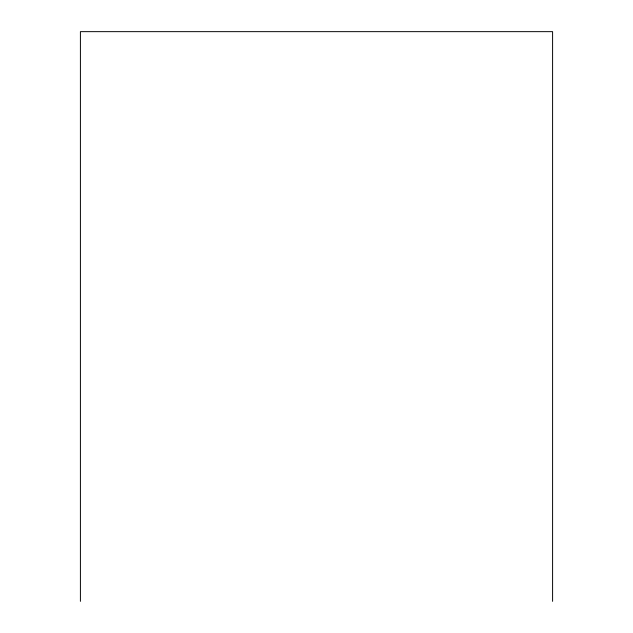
<?xml version="1.0" encoding="UTF-8"?>
<svg xmlns="http://www.w3.org/2000/svg" width="633" height="633" viewBox="0 0 633 633"><rect width="100%" height="100%" fill="white"/><g stroke="black" fill="none" stroke-linecap="round" stroke-linejoin="round"><path stroke-width="0.95" d="M552.593 601.35L552.593 31.65L80.407 31.65L80.407 601.35"/></g></svg>
